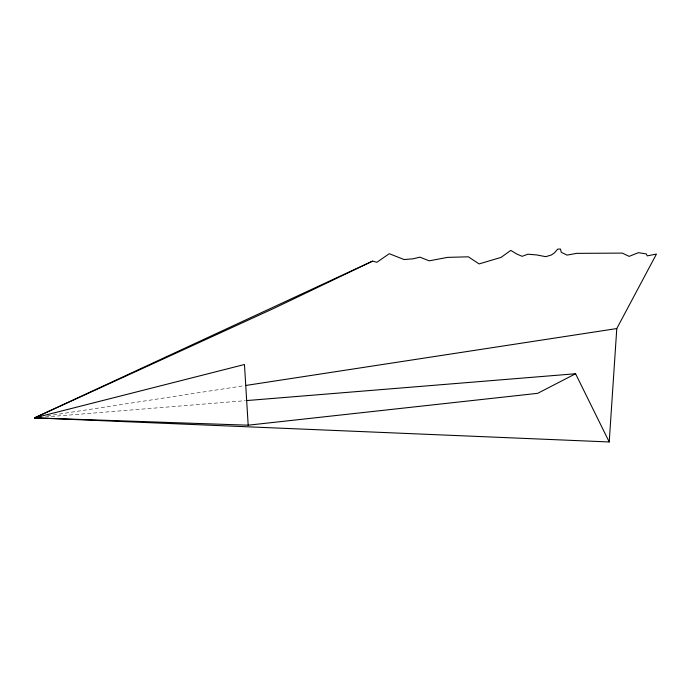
<?xml version="1.0" encoding="UTF-8"?>
<svg xmlns="http://www.w3.org/2000/svg" width="691" height="691" viewBox="0 0 691 691"><rect width="100%" height="100%" fill="white"/><g stroke="black" fill="none" stroke-linecap="round" stroke-linejoin="round"><path stroke-width="0.52" stroke-dasharray="3.46 2.59" d="M47.342 415.904L244.623 385.647M45.304 416.993L245.365 400.676"/><path stroke-width="1.04" d="M609.22 441.964L616.787 328.562L656.45 254.055L647.268 255.877L646.318 253.925L638.398 252.664L629.164 256.37L622.306 253.105L576.57 253.364L567.052 255.109L561.273 252.31L560.444 249.036L557.749 249.114L554.303 252.992L551.228 255.048L545.735 256.672L536.743 254.944L527.889 254.202L522.128 256.326L516.756 254.012L510.787 250.392L501.07 257.397L479.105 263.91L468.343 256.81L447.552 257.38L429.197 260.835L419.921 257.147L413.088 258.814L404.105 259.548L389.283 253.709L376.889 262.26L372.527 261.146L34.55 417.865L609.22 441.964L575.577 373.753L246.445 400.59M575.577 373.753L537.658 393.334L248.181 425.19L34.55 417.865L274.085 308.272L372.527 261.146M38.851 417.519L34.55 417.865L244.467 364.502L248.181 425.19M34.55 417.865L40.95 416.889M245.694 385.483L616.787 328.562"/></g></svg>
